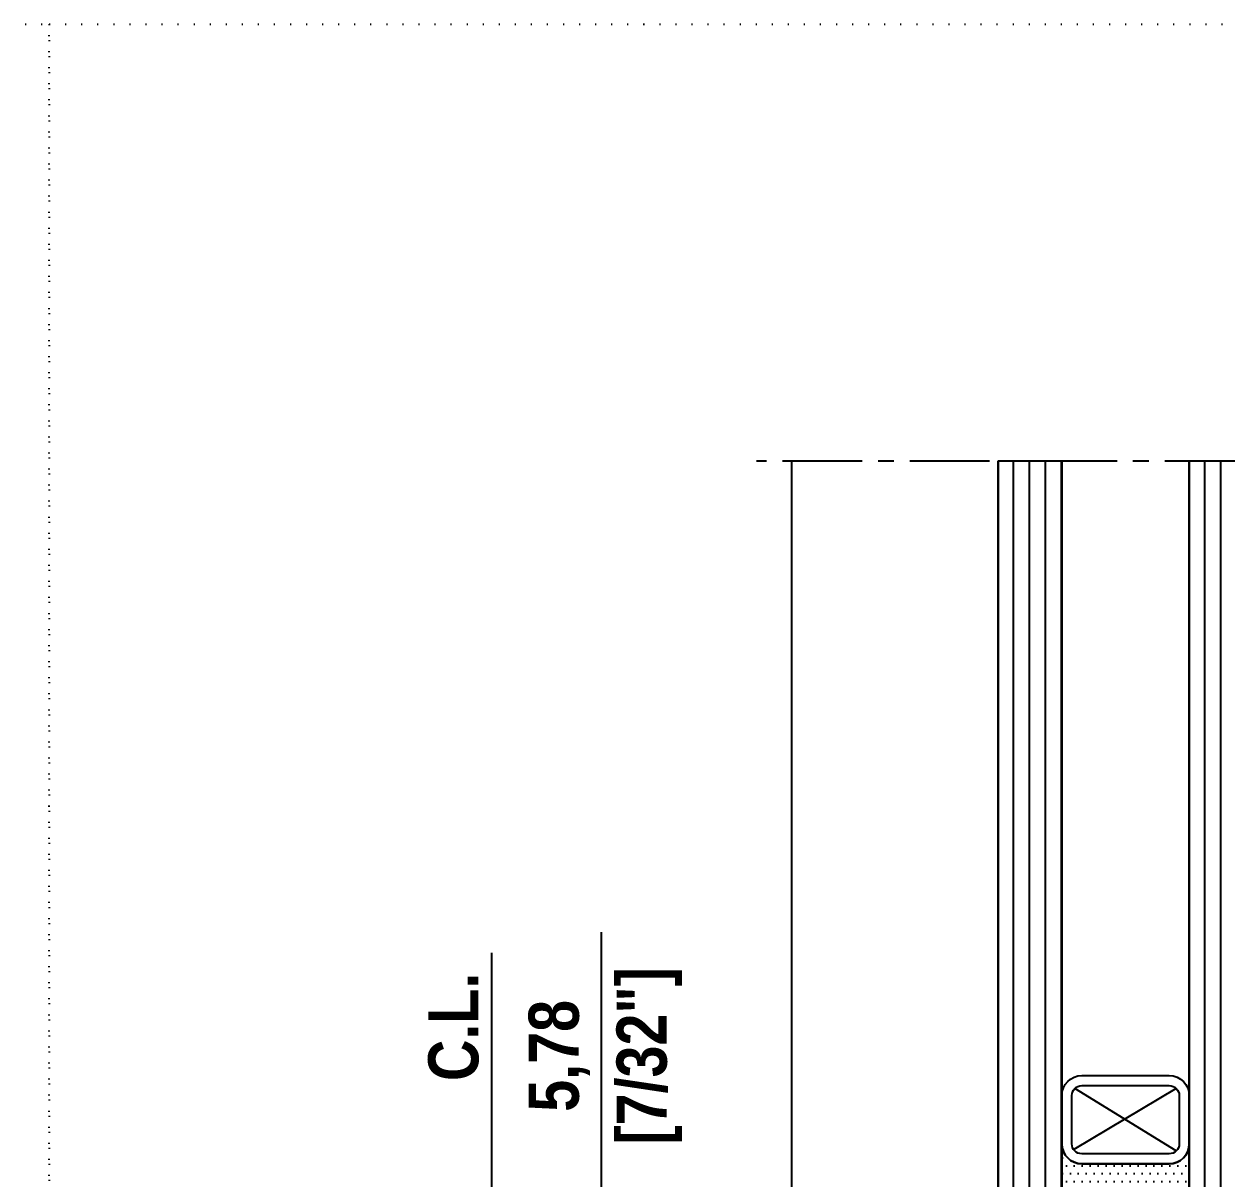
# Model space of a CAD drawing. Header units: millimetres. Extents: x -17234 to -8874, y -2869 to 1211.
# Drawn here: x -16476.8 to -16357, y -434.3 to -319.2 of the extents above; entities that cross this region are included whole.
import ezdxf

# ---------------------------------------------------------------- set-up
doc = ezdxf.new("R2010")
doc.units = ezdxf.units.MM
doc.linetypes.add('ACAD_ISO07W100', pattern=[3, 0, -3])
doc.linetypes.add('CENTER', pattern=[50.800000000000004, 31.75, -6.35, 6.35, -6.35])
doc.layers.get('Defpoints').update_dxf_attribs({"linetype": 'ACAD_ISO07W100', "true_color": 0x105689})
for name, color, linetype in [('Centerline', 6, 'CENTER'), ('Dim', 5, 'Continuous'), ('Glass', 4, 'Continuous'), ('Profile View', 9, 'Continuous')]:
    doc.layers.add(name, color=color, linetype=linetype)
doc.styles.add('TXT', font='techb___.ttf')
doc.dimstyles.new('ISO-25', dxfattribs={"dimtxt": 2.5, "dimasz": 2.5, "dimexe": 1.25, "dimexo": 0.625, "dimtad": 1, "dimtxsty": 'TXT', "dimcen": 2.5, "dimclrd": 5, "dimclre": 5, "dimclrt": 2, "dimadec": 0, "dimazin": 0, "dimtfac": 1, "dimtmove": 0, "dimatfit": 3, "dimfxl": 1, "dimarcsym": 0})
doc.dimstyles.new('ISO-25$0', dxfattribs={"dimtxt": 2.5, "dimasz": 2.5, "dimexe": 1.25, "dimexo": 0.625, "dimtad": 1, "dimtxsty": 'TXT', "dimcen": 2.5, "dimclrd": 5, "dimclre": 5, "dimclrt": 2, "dimadec": 0, "dimazin": 0, "dimtfac": 1, "dimtmove": 0, "dimatfit": 3, "dimfxl": 1, "dimarcsym": 0})

# ---------------------------------------------------------------- blocks, each defined once
blk = doc.blocks.new('*D86')
at = {"layer": 'Defpoints', "color": 0, "ltscale": 0.5, "transparency": 16777216}
for p in [(-16430.22785179456, -362.7941639210568), (-16403.86184075891, -362.7941639210568), (-16403.86184075891, -475.5740529159631)]:
    blk.add_point(p, dxfattribs=at)
at = {"layer": 'Dim', "color": 5, "lineweight": -2, "ltscale": 0.5, "transparency": 16777216}
for p, q in [((-16430.22785179456, -470.5740529159631), (-16430.22785179456, -411.8120323951181)), ((-16405.11184075891, -475.5740529159631), (-16432.72785179456, -475.5740529159631))]:
    blk.add_line(p, q, dxfattribs=at)
at = {"layer": 'Dim', "color": 5, "ltscale": 0.5, "transparency": 16777216}
blk.add_solid([(-16431.06118512789, -470.5740529159631), (-16429.39451846123, -470.5740529159631), (-16430.22785179456, -475.5740529159631)], dxfattribs=at)
at = {"layer": 'Dim', "color": 2, "ltscale": 0.5, "transparency": 16777216, "insert": (-16434.02536641444, -419.1841084185126), "char_height": 5, "attachment_point": 5, "rotation": 90, "style": 'TXT'}
blk.add_mtext('C.L.', dxfattribs=at)
blk = doc.blocks.new('*U91')
at = {"layer": 'Glass', "ltscale": 0.5}
h = blk.add_hatch(dxfattribs=at)
h.set_pattern_fill('ANSI31', color=5, scale=0.5, angle=45)
h.set_pattern_definition([(90, (0, -0.7542854391018636), (-1.5875, 3.33066907387547e-16), [])])
h.paths.add_polyline_path([(0, 74.24571456089814), (6.349999999999909, 74.24571456089814), (6.349999999999909, 0), (0, 0)])
h.paths.add_polyline_path([(25.39999999999986, 0), (19.04999999999995, 0), (19.04999999999995, 74.24571456089814), (25.39999999999986, 74.24571456089814)])
at = {"layer": 'Glass'}
h = blk.add_hatch(dxfattribs=at)
h.set_pattern_fill('DOTS', color=9, scale=0.5)
h.set_pattern_definition([(0, (-1613.788650515187, -1630.791331682484), (0.396875, 0.79375), [0, -0.79375])])
h.paths.add_polyline_path([(17.04999999999995, 4.199999999999999), (8.349999999999909, 4.199999999999999, -0.414213562373095), (6.349999999999909, 6.199999999999998), (6.349999999999909, -1.77635683940025e-15, -0.2058701850370426), (19.04999999999995, -1.77635683940025e-15), (19.04999999999995, 6.199999999999999, -0.4142135623730951)])
at = {"layer": 'Defpoints', "linetype": 'ByBlock', "ltscale": 0.5}
for points in [[(0, 74.24571456089814), (6.349999999999909, 74.24571456089814), (6.349999999999909, 0), (0, 0)], [(25.39999999999986, 0), (19.04999999999995, 0), (19.04999999999995, 74.24571456089814), (25.39999999999986, 74.24571456089814)]]:
    blk.add_lwpolyline(points, close=True, dxfattribs=at)
at = {"layer": 'Glass'}
for points in [[(0, 74.24571456089814), (0, 0), (6.349999999999909, 0), (6.349999999999909, 74.24571456089814)], [(19.04999999999995, 74.24571456089814), (19.04999999999995, 0), (25.39999999999986, 0), (25.39999999999986, 74.24571456089814)]]:
    blk.add_lwpolyline(points, dxfattribs=at)
at = {"layer": 'Glass', "color": 3}
for points in [[(19.04999999999995, 6.199999999999999), (19.04999999999995, 11, 0.4142135623730951), (17.04999999999995, 13), (8.349999999999909, 13, 0.4142135623730951), (6.349999999999909, 11), (6.349999999999909, 6.199999999999999, 0.4142135623730951), (8.349999999999909, 4.199999999999999), (17.04999999999995, 4.199999999999999, 0.4142135623730951)], [(18.04999999999995, 6.199999999999999), (18.04999999999995, 11, 0.414213562373095), (17.04999999999995, 12), (8.349999999999909, 12, 0.414213562373095), (7.349999999999909, 11), (7.349999999999909, 6.199999999999999, 0.414213562373095), (8.349999999999909, 5.199999999999999), (17.04999999999995, 5.199999999999999, 0.414213562373095)]]:
    blk.add_lwpolyline(points, format="xyb", close=True, dxfattribs=at)
at = {"layer": 'Glass', "color": 9}
for points in [[(7.64289321881347, 5.49289321881356), (17.75710678118639, 11.70710678118667)], [(7.64289321881347, 11.70710678118644), (17.86423487550928, 5.619464413231707)]]:
    blk.add_lwpolyline(points, dxfattribs=at)
blk.add_lwpolyline([(6.349999999999909, 0, -0.2058701850370426), (19.04999999999995, 0), (19.04999999999995, 6.199999999999999, -0.4142135623730951), (17.04999999999995, 4.199999999999999), (8.349999999999909, 4.199999999999999, -0.4142135623730951), (6.349999999999909, 6.199999999999998)], format="xyb", close=True, dxfattribs=at)
blk = doc.blocks.new('*D90')
at = {"layer": 'Defpoints', "color": 0, "transparency": 16777216}
for p in [(-16419.29562404507, -444.3898784785914), (-16377.25104668488, -444.3898784785914), (-16397.2743407589, -450.1740529159894)]:
    blk.add_point(p, dxfattribs=at)
at = {"layer": 'Dim', "color": 5, "lineweight": -2, "transparency": 16777216}
for p, q in [((-16419.29562404507, -439.3898784785914), (-16419.29562404507, -409.7626854961352)), ((-16378.50104668488, -444.3898784785914), (-16421.79562404507, -444.3898784785914)), ((-16419.29562404507, -450.1740529159894), (-16419.29562404507, -444.3898784785914)), ((-16398.5243407589, -450.1740529159894), (-16421.79562404507, -450.1740529159894)), ((-16419.29562404507, -455.1740529159894), (-16419.29562404507, -460.1740529159894))]:
    blk.add_line(p, q, dxfattribs=at)
at = {"layer": 'Dim', "color": 5, "transparency": 16777216}
for points in [[(-16420.1289573784, -439.3898784785914), (-16418.46229071173, -439.3898784785914), (-16419.29562404507, -444.3898784785914)], [(-16420.1289573784, -455.1740529159894), (-16418.46229071173, -455.1740529159894), (-16419.29562404507, -450.1740529159894)]]:
    blk.add_solid(points, dxfattribs=at)
at = {"layer": 'Dim', "color": 2, "transparency": 16777216, "char_height": 5, "attachment_point": 5, "rotation": 90, "style": 'TXT'}
for s, insert in [('[7/32"]', (-16414.54781702752, -422.0762819873659)), ('5,78', (-16423.49518544857, -422.0762819873659))]:
    blk.add_mtext(s, dxfattribs=dict(at, insert=insert))

msp = doc.modelspace()

# ---------------------------------------------------------------- linework, layer by layer
at = {"layer": 'Centerline', "ltscale": 0.25}
msp.add_lwpolyline([(-16240.93684075889, -362.7941639210554), (-16403.86184075889, -362.7941639210568)], dxfattribs=at)
at = {"layer": 'Defpoints', "color": 1, "ltscale": 0.5}
for points in [[(-16854.33055710147, -319.2394429800399), (-16474.33055710147, -319.2394429800399), (-16474.33055710147, -829.2394429800397), (-16854.33055710147, -829.2394429800397), (-16854.33055710147, -319.2394429800399)], [(-16474.33055710147, -319.2394429800399), (-16094.33055710147, -319.2394429800399), (-16094.33055710147, -829.2394429800397), (-16474.33055710147, -829.2394429800397), (-16474.33055710147, -319.2394429800399)]]:
    msp.add_lwpolyline(points, dxfattribs=at)
at = {"layer": 'Profile View', "ltscale": 0.5}
msp.add_lwpolyline([(-16400.36184075891, -362.7941639210568), (-16400.36184075891, -562.5740529159641)], dxfattribs=at)

# ---------------------------------------------------------------- block references
at = {"layer": 'Glass', "xscale": -1}
msp.add_blockref('*U91', (-16354.3868407589, -437.0398784819545), dxfattribs=at)

# ---------------------------------------------------------------- dimensions: what is measured, and where the dimension line sits
at = {"layer": 'Dim', "ltscale": 0.5}
dim = msp.add_linear_dim(base=(-16430.22785179456, -362.7941639210568), p1=(-16403.86184075891, -475.5740529159631), p2=(-16403.86184075891, -362.7941639210568), angle=90, text='C.L.', dimstyle='ISO-25', override={"dimscale": 2, "dimpost": '\\X', "dimse2": 1, "dimsd2": 1}, dxfattribs=at)
dim.commit()
dim.dimension.update_dxf_attribs({"geometry": '*D86', "text_midpoint": (-16434.02536641444, -419.1841084185126)})
at = {"layer": 'Dim'}
dim = msp.add_linear_dim(base=(-16419.29562404507, -444.3898784785914), p1=(-16397.2743407589, -450.1740529159894), p2=(-16377.25104668488, -444.3898784785914), angle=90.00000000005822, dimstyle='ISO-25$0', override={"dimscale": 2, "dimpost": '\\X'}, dxfattribs=at)
dim.commit()
dim.dimension.update_dxf_attribs({"geometry": '*D90', "text_midpoint": (-16419.29562404507, -422.0762819873659)})

doc.saveas('drawing.dxf')
